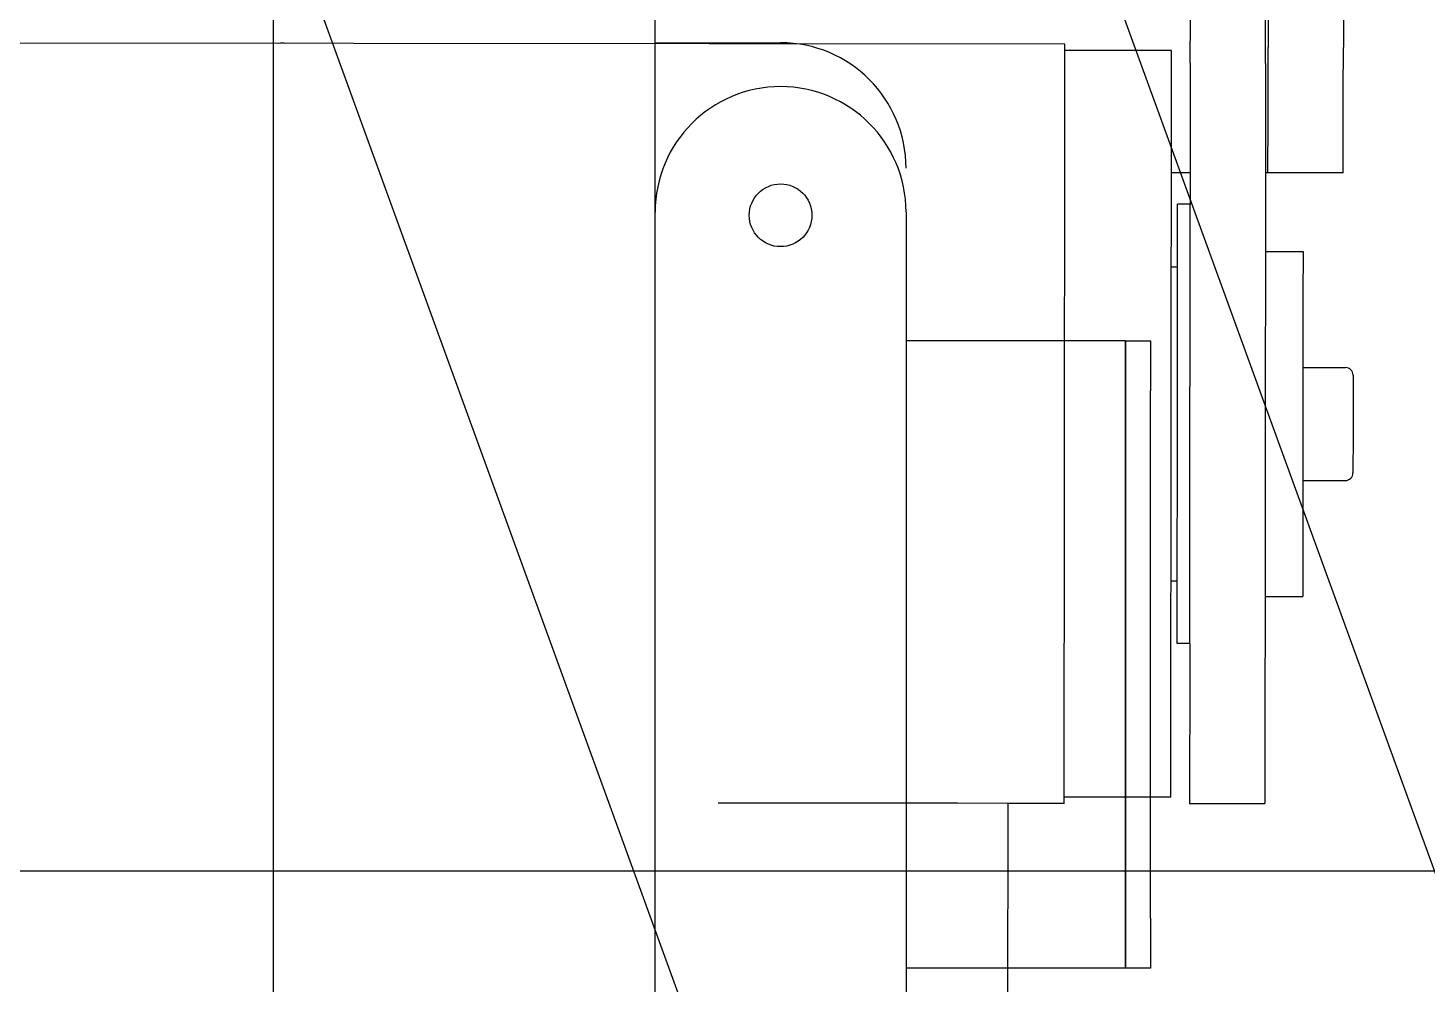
# Model space of a CAD drawing. Header units: inches. Extents: x -233729 to 737493, y -275239 to 196021.
# Drawn here: x 477963.8 to 478186.9, y 17665.8 to 17818.1 of the extents above; entities that cross this region are included whole.
import ezdxf

# ---------------------------------------------------------------- set-up
doc = ezdxf.new("R2010")
doc.units = ezdxf.units.IN
doc.header["$MEASUREMENT"] = 0
for name, color, linetype in [('Default', 7, 'Continuous'), ('DV2_0', 7, 'Continuous'), ('P_AX', 7, 'Continuous'), ('pinza', 6, 'Continuous'), ('Sezioni', 7, 'Continuous'), ('supporti', 7, 'Continuous')]:
    doc.layers.add(name, color=color, linetype=linetype)

# ---------------------------------------------------------------- blocks, each defined once
blk = doc.blocks.new('SE2')
at = {"layer": 'DV2_0', "color": 2, "linetype": 'Continuous'}
for p, q in [((560.4497949701864, 3816.916341077484), (560.4497949701864, 1916.916341077484)), ((520.4497949701864, 3606.416341077484), (520.4497949701864, 3778.916341077484)), ((481.4497949701865, 3718.916341077484), (481.4497949701865, 3726.916341077485)), ((481.4497949701865, 3726.916341077485), (485.4497949701864, 3726.916341077485)), ((485.4497949701866, 3718.916341077484), (485.4497949701866, 3726.916341077485)), ((485.4497949701866, 3726.916341077485), (520.4497949701862, 3726.916341077485)), ((485.4497949701866, 3726.916341077485), (485.4497949701866, 3718.916341077484)), ((481.4497949701865, 3718.916341077484), (481.4497949701865, 3634.916341077484)), ((485.4497949701866, 3634.916341077484), (485.4497949701866, 3718.916341077484)), ((485.4497949701866, 3718.916341077484), (485.4497949701866, 3634.916341077484)), ((481.4497949701865, 3626.916341077484), (481.4497949701865, 3634.916341077484)), ((485.4497949701866, 3626.916341077484), (485.4497949701866, 3634.916341077484)), ((485.4497949701866, 3634.916341077484), (485.4497949701866, 3626.916341077484)), ((485.4497949701866, 3626.916341077484), (481.4497949701866, 3626.916341077484)), ((485.4497949701866, 3626.916341077484), (520.4497949701862, 3626.916341077484)), ((560.4497949701864, 3579.416341077485), (540.4497949701866, 3579.416341077485))]:
    blk.add_line(p, q, dxfattribs=at)
blk.add_circle((540.4497949701863, 3606.916341077484), 5, dxfattribs=at)
for centre, end in [((540.4497949701863, 3606.416341077484), 0), ((540.4497949701866, 3599.416341077485), 270)]:
    blk.add_arc(centre, 20.00000000000002, 180, end, dxfattribs=at)
blk = doc.blocks.new('A$C2BE94B00')
at = {"layer": 'Default'}
blk.add_blockref('SE2', (-481.449800909002, -1908.916326194725), dxfattribs=at)
blk = doc.blocks.new('A$C4C4516A4')
at = {"layer": 'supporti', "color": 1}
blk.add_blockref('A$C2BE94B00', (0, 0), dxfattribs=at)
blk = doc.blocks.new('A$C48CB4C16')
at = {"color": 1}
blk.add_line((4100.563442086892, 9006.094285901781, 710.6645883361932), (4100.564237736306, 804.9665521970918, 710.6645883361932), dxfattribs=at)
at = {"layer": 'P_AX', "color": 6, "linetype": 'Continuous'}
for p, q in [((4151.954526698101, 2978.595015653993, 710.6645883361932), (3383.769816184417, 5089.16555974784, 710.6645883361932)), ((3272.086922259652, 5045.155260311558, 710.6645883361932), (4039.191424073652, 2937.55256584252, 710.6645883361932)), ((3983.495538456599, 3266.743590971574, 710.6645883361932), (3984.351555814035, 4685.985817924726, 710.6645883361932)), ((3954.497631256352, 3266.771469981528, 710.6645883361932), (3942.497636804241, 3266.783009135283, 710.6645883361932)), ((3957.494588867063, 3265.768592934243, 710.6645883361932), (3974.494581007398, 3265.752245799291, 710.6645883361932)), ((3957.494588867063, 3265.768592934243, 710.6645883361932), (3974.494581007398, 3265.752245799291, 710.6645883361932)), ((3974.495542603545, 3266.75224533689, 710.6645883361932), (3983.495538456599, 3266.743590971574, 710.6645883361932)), ((3974.495542603545, 3266.75224533689, 710.6645883361932), (3983.495538456599, 3266.743590971574, 710.6645883361932)), ((3983.495538456599, 3266.743590971574, 710.6645883361932), (3991.495534757967, 3266.735898201938, 710.6645883361932)), ((3983.495538456599, 3266.743590971574, 710.6645883361932), (3991.495534757967, 3266.735898201938, 710.6645883361932)), ((3991.495534757967, 3266.735898201938, 710.6645883361932), (4023.495483123697, 3266.705127159717, 710.6645883361932)), ((3991.495534757967, 3266.735898201938, 710.6645883361932), (4023.495483123697, 3266.705127159717, 710.6645883361932)), ((4023.495483123697, 3266.705127159717, 710.6645883361932), (4029.647715291473, 3266.699160148043, 710.6645883361932)), ((4023.495483123697, 3266.705127159717, 710.6645883361932), (4029.647715291473, 3266.699160148043, 710.6645883361932)), ((3954.473110558814, 3241.271486891086, 710.6645883361932), (3956.473109634128, 3241.269563698794, 710.6645883361932)), ((3954.473110558814, 3241.271486891086, 710.6645883361932), (3956.473109634128, 3241.269563698794, 710.6645883361932)), ((3942.466070288211, 3233.783029512621, 710.6645883361932), (3936.466073062271, 3233.788799089498, 710.6645883361932)), ((3942.466070288211, 3233.783029512621, 710.6645883361932), (3936.466073062271, 3233.788799089498, 710.6645883361932)), ((3957.461364045623, 3231.268608932502, 710.6645883361932), (3956.463471100782, 3231.269568503022, 710.6645883361932)), ((3957.461364045623, 3231.268608932502, 710.6645883361932), (3956.463471100782, 3231.269568503022, 710.6645883361932)), ((3936.448259587982, 3215.288807665582, 710.6645883361932), (3929.648286676849, 3215.295346496745, 710.6645883361932)), ((3936.448259587982, 3215.288807665582, 710.6645883361932), (3929.648286676849, 3215.295346496745, 710.6645883361932)), ((3936.430950856768, 3197.28881598788, 710.6645883361932), (3929.630977945635, 3197.295354818578, 710.6645883361932)), ((3936.430950856768, 3197.28881598788, 710.6645883361932), (3929.630977945635, 3197.295354818578, 710.6645883361932)), ((3957.413284236798, 3181.268632049325, 710.6645883361932), (3956.415391291957, 3181.269591619845, 710.6645883361932)), ((3957.413284236798, 3181.268632049325, 710.6645883361932), (3956.415391291957, 3181.269591619845, 710.6645883361932)), ((3942.413182498538, 3178.783054940987, 710.6645883361932), (3936.413185272483, 3178.788824517864, 710.6645883361932)), ((3942.413182498538, 3178.783054940987, 710.6645883361932), (3936.413185272483, 3178.788824517864, 710.6645883361932)), ((3954.405798826367, 3171.271519254546, 710.6645883361932), (3956.405797901796, 3171.269596062253, 710.6645883361932)), ((3954.405798826367, 3171.271519254546, 710.6645883361932), (3956.405797901796, 3171.269596062253, 710.6645883361932)), ((3930.001254962641, 3166.282404164902, 710.6645883361932), (3937.343044490554, 3166.2753443938, 710.6645883361932)), ((3937.343044490554, 3166.2753443938, 710.6645883361932), (3942.001249414636, 3166.270865010682, 710.6645883361932)), ((3937.343044490554, 3166.2753443938, 710.6645883361932), (3942.001249414636, 3166.270865010682, 710.6645883361932)), ((3942.001249414636, 3166.270865010682, 710.6645883361932), (3942.400942479028, 3166.270480735811, 710.6645883361932)), ((3954.400936931023, 3166.258941582057, 710.6645883361932), (3957.398857371649, 3166.256058791771, 710.6645883361932)), ((3942.384192207013, 3148.825921244572, 710.6645883361932), (3942.384291196126, 3148.929158437184, 710.6645883361932)), ((3954.384186659009, 3148.814382090352, 710.6645883361932), (3954.384285648121, 3148.917619282963, 710.6645883361932)), ((3929.930454650312, 3092.673698206551, 710.6645883361932), (3929.982004609658, 3146.282413411539, 710.6645883361932)), ((3941.955279575079, 3118.390867745157, 710.6645883361932), (3941.981999061653, 3146.270874257318, 710.6645883361932)), ((3957.380158922053, 3146.768647952124, 710.6645883361932), (3974.380151062389, 3146.752300817172, 710.6645883361932)), ((3957.380158922053, 3146.768647952124, 710.6645883361932), (3974.380151062389, 3146.752300817172, 710.6645883361932)), ((3974.379189466243, 3145.752301279574, 710.6645883361932), (4224.379073882708, 3145.511902235101, 710.6645883361932)), ((3974.379189466243, 3145.752301279574, 710.6645883361932), (4224.379073882708, 3145.511902235101, 710.6645883361932))]:
    blk.add_line(p, q, dxfattribs=at)
at = {"layer": 'P_AX', "color": 6}
blk.add_circle((4100.5638399116, 4905.530419049437, 710.6645883361932), 4100.563866852364, dxfattribs=at)
at = {"layer": 'P_AX', "color": 6, "linetype": 'Continuous'}
for centre, radius, start, end in [((3929.647132761427, 3214.095347051627, 710.6645883361932), 1.199999999999407, 89.94490459073435, 179.9449045907344), ((3929.647132761427, 3214.095347051627, 710.6645883361932), 1.199999999999407, 89.94490459073435, 179.9449045907344), ((3929.632131861057, 3198.495354263696, 710.6645883361932), 1.199999999999406, 179.9449045907344, 269.9449045907344), ((3929.632131861057, 3198.495354263696, 710.6645883361932), 1.199999999999406, 179.9449045907344, 269.9449045907344), ((4099.19163217803, 3156.11970671511, 710.6645883361932), 10.50000000000038, 267.1399234445648, 272.7498857305814)]:
    blk.add_arc(centre, radius, start, end, dxfattribs=at)
for points in [[(3942.466070288211, 3233.783029512621, 710.6645883361932), (3942.471222398803, 3239.334197960447, 710.6645883361932), (3942.474714039476, 3242.990860216438, 710.6645883361932), (3942.483102250029, 3251.706281565248, 710.6645883361932), (3942.488561006379, 3257.375802182711, 710.6645883361932), (3942.491579721449, 3260.509732012756, 710.6645883361932), (3942.494605003857, 3263.646370577279, 710.6645883361932), (3942.497636804241, 3266.783009135283, 710.6645883361932)], [(3954.473110558814, 3241.271486891086, 710.6645883361932), (3954.473959239782, 3242.194800024505, 710.6645883361932), (3954.474708491471, 3242.979321062217, 710.6645883361932), (3954.480120359338, 3248.602659316386, 710.6645883361932), (3954.484407148441, 3253.055988675102, 710.6645883361932), (3954.487674571691, 3256.449536086178, 710.6645883361932), (3954.490028342232, 3258.893528498362, 710.6645883361932), (3954.491574173444, 3260.498192858535, 710.6645883361932), (3954.494599455851, 3263.634831423058, 710.6645883361932), (3954.497631256352, 3266.771469981528, 710.6645883361932)], [(3957.494588867063, 3265.768592934243, 710.6645883361932), (3957.49333975115, 3264.480011099136, 710.6645883361932), (3957.492094713729, 3263.19142925984, 710.6645883361932), (3957.490306776366, 3261.333848740559, 710.6645883361932), (3957.488338491879, 3259.268595939154, 710.6645883361932)], [(3957.494588867063, 3265.768592934243, 710.6645883361932), (3957.49333975115, 3264.480011099136, 710.6645883361932), (3957.492094713729, 3263.19142925984, 710.6645883361932), (3957.490306776366, 3261.333848740559, 710.6645883361932), (3957.488338491879, 3259.268595939154, 710.6645883361932)], [(3974.494581007398, 3265.752245799291, 710.6645883361932), (3974.493789920001, 3264.9420068973, 710.6645883361932), (3974.493006531731, 3264.131767987392, 710.6645883361932), (3974.489424037049, 3260.41515233659, 710.6645883361932), (3974.485650468734, 3256.497341022945, 710.6645883361932), (3974.483702508616, 3254.474307630796, 710.6645883361932), (3974.480708868476, 3251.364727643903, 710.6645883361932), (3974.476593786152, 3247.089442892584, 710.6645883361932), (3974.47128149902, 3241.569295209485, 710.6645883361932), (3974.464696245036, 3234.725126425854, 710.6645883361932), (3974.461620206246, 3231.527762023385, 710.6645883361932), (3974.457241812837, 3226.976301723278, 710.6645883361932), (3974.451662842883, 3221.176238317627, 710.6645883361932), (3974.444985074573, 3214.23306459992, 710.6645883361932), (3974.437310285867, 3206.252273361783, 710.6645883361932), (3974.423201907776, 3191.578716575286, 710.6645883361932), (3974.409937446355, 3177.779420285138, 710.6645883361932), (3974.401954406407, 3169.472439105741, 710.6645883361932), (3974.394934392535, 3162.165737628124, 710.6645883361932), (3974.389019494061, 3156.007205653589, 710.6645883361932), (3974.385599489906, 3152.444827419824, 710.6645883361932), (3974.383224615013, 3149.969869721799, 710.6645883361932), (3974.381693078671, 3148.372778660271, 710.6645883361932), (3974.380918220966, 3147.562539742447, 710.6645883361932), (3974.380151062389, 3146.752300817172, 710.6645883361932)], [(3974.494581007398, 3265.752245799291, 710.6645883361932), (3974.493789920001, 3264.9420068973, 710.6645883361932), (3974.493006531731, 3264.131767987392, 710.6645883361932), (3974.489424037049, 3260.41515233659, 710.6645883361932), (3974.485650468734, 3256.497341022945, 710.6645883361932), (3974.483702508616, 3254.474307630796, 710.6645883361932), (3974.480708868476, 3251.364727643903, 710.6645883361932), (3974.476593786152, 3247.089442892584, 710.6645883361932), (3974.47128149902, 3241.569295209485, 710.6645883361932), (3974.464696245036, 3234.725126425854, 710.6645883361932), (3974.461620206246, 3231.527762023385, 710.6645883361932), (3974.457241812837, 3226.976301723278, 710.6645883361932), (3974.451662842883, 3221.176238317627, 710.6645883361932), (3974.444985074573, 3214.23306459992, 710.6645883361932), (3974.437310285867, 3206.252273361783, 710.6645883361932), (3974.423201907776, 3191.578716575286, 710.6645883361932), (3974.409937446355, 3177.779420285138, 710.6645883361932), (3974.401954406407, 3169.472439105741, 710.6645883361932), (3974.394934392535, 3162.165737628124, 710.6645883361932), (3974.389019494061, 3156.007205653589, 710.6645883361932), (3974.385599489906, 3152.444827419824, 710.6645883361932), (3974.383224615013, 3149.969869721799, 710.6645883361932), (3974.381693078671, 3148.372778660271, 710.6645883361932), (3974.380918220966, 3147.562539742447, 710.6645883361932), (3974.380151062389, 3146.752300817172, 710.6645883361932)], [(3974.495542603545, 3266.75224533689, 710.6645883361932), (3974.495058447006, 3266.252245571582, 710.6645883361932), (3974.494581007398, 3265.752245799291, 710.6645883361932)], [(3974.495542603545, 3266.75224533689, 710.6645883361932), (3974.495058447006, 3266.252245571582, 710.6645883361932), (3974.494581007398, 3265.752245799291, 710.6645883361932)], [(3957.488338491879, 3259.268595939154, 710.6645883361932), (3957.486546936444, 3257.431359069074, 710.6645883361932), (3957.484860238619, 3255.683191171034, 710.6645883361932), (3957.477499865228, 3248.031898570366, 710.6645883361932), (3957.470404723077, 3240.618604561898, 710.6645883361932)], [(3957.488338491879, 3259.268595939154, 710.6645883361932), (3957.486546936444, 3257.431359069074, 710.6645883361932), (3957.484860238619, 3255.683191171034, 710.6645883361932), (3957.477499865228, 3248.031898570366, 710.6645883361932), (3957.470404723077, 3240.618604561898, 710.6645883361932)], [(3957.488338491879, 3259.268595939154, 710.6645883361932), (3957.486546936444, 3257.431359069074, 710.6645883361932), (3957.484860238619, 3255.683191171034, 710.6645883361932), (3957.477499865228, 3248.031898570366, 710.6645883361932), (3957.470404723077, 3240.618604561898, 710.6645883361932)], [(3957.488338491879, 3259.268595939154, 710.6645883361932), (3957.486546936444, 3257.431359069074, 710.6645883361932), (3957.484860238619, 3255.683191171034, 710.6645883361932), (3957.477499865228, 3248.031898570366, 710.6645883361932), (3957.470404723077, 3240.618604561898, 710.6645883361932)], [(3954.473110558814, 3241.271486891086, 710.6645883361932), (3954.472375784651, 3240.513497575304, 710.6645883361932), (3954.471643409809, 3239.755508256729, 710.6645883361932), (3954.469570893678, 3237.605401613402, 710.6645883361932), (3954.467387836194, 3235.338897609736, 710.6645883361932), (3954.461998262792, 3229.740280291184, 710.6645883361932), (3954.455265557976, 3222.74340155686, 710.6645883361932), (3954.452921128017, 3220.306475189167, 710.6645883361932), (3954.449422465172, 3216.669385173477, 710.6645883361932), (3954.444884569618, 3211.951328732192, 710.6645883361932), (3954.439422441065, 3206.271503088183, 710.6645883361932), (3954.433961167815, 3200.591678008556, 710.6645883361932), (3954.429425329436, 3195.873621832698, 710.6645883361932), (3954.425929165096, 3192.236531666598, 710.6645883361932), (3954.423586914083, 3189.79960461578, 710.6645883361932), (3954.418947360013, 3184.97178110725, 710.6645883361932), (3954.415441565333, 3181.322884846597, 710.6645883361932), (3954.412983121351, 3178.763474455222, 710.6645883361932), (3954.411485619377, 3177.204108553126, 710.6645883361932), (3954.408751876443, 3174.356273267071, 710.6645883361932), (3954.407247197232, 3172.787497897751, 710.6645883361932), (3954.406521812198, 3172.029508577312, 710.6645883361932), (3954.405798826367, 3171.271519254546, 710.6645883361932)], [(3954.473110558814, 3241.271486891086, 710.6645883361932), (3954.472375784651, 3240.513497575304, 710.6645883361932), (3954.471643409809, 3239.755508256729, 710.6645883361932), (3954.469570893678, 3237.605401613402, 710.6645883361932), (3954.467387836194, 3235.338897609736, 710.6645883361932), (3954.461998262792, 3229.740280291184, 710.6645883361932), (3954.455265557976, 3222.74340155686, 710.6645883361932), (3954.452921128017, 3220.306475189167, 710.6645883361932), (3954.449422465172, 3216.669385173477, 710.6645883361932), (3954.444884569618, 3211.951328732192, 710.6645883361932), (3954.439422441065, 3206.271503088183, 710.6645883361932), (3954.433961167815, 3200.591678008556, 710.6645883361932), (3954.429425329436, 3195.873621832698, 710.6645883361932), (3954.425929165096, 3192.236531666598, 710.6645883361932), (3954.423586914083, 3189.79960461578, 710.6645883361932), (3954.418947360013, 3184.97178110725, 710.6645883361932), (3954.415441565333, 3181.322884846597, 710.6645883361932), (3954.412983121351, 3178.763474455222, 710.6645883361932), (3954.411485619377, 3177.204108553126, 710.6645883361932), (3954.408751876443, 3174.356273267071, 710.6645883361932), (3954.407247197232, 3172.787497897751, 710.6645883361932), (3954.406521812198, 3172.029508577312, 710.6645883361932), (3954.405798826367, 3171.271519254546, 710.6645883361932)], [(3954.473110558814, 3241.271486891086, 710.6645883361932), (3954.472375784651, 3240.513497575304, 710.6645883361932), (3954.471643409809, 3239.755508256729, 710.6645883361932), (3954.469570893678, 3237.605401613402, 710.6645883361932), (3954.467387836194, 3235.338897609736, 710.6645883361932), (3954.461998262792, 3229.740280291184, 710.6645883361932), (3954.455265557976, 3222.74340155686, 710.6645883361932), (3954.452921128017, 3220.306475189167, 710.6645883361932), (3954.449422465172, 3216.669385173477, 710.6645883361932), (3954.444884569618, 3211.951328732192, 710.6645883361932), (3954.439422441065, 3206.271503088183, 710.6645883361932), (3954.433961167815, 3200.591678008556, 710.6645883361932), (3954.429425329436, 3195.873621832698, 710.6645883361932), (3954.425929165096, 3192.236531666598, 710.6645883361932), (3954.423586914083, 3189.79960461578, 710.6645883361932), (3954.418947360013, 3184.97178110725, 710.6645883361932), (3954.415441565333, 3181.322884846597, 710.6645883361932), (3954.412983121351, 3178.763474455222, 710.6645883361932), (3954.411485619377, 3177.204108553126, 710.6645883361932), (3954.408751876443, 3174.356273267071, 710.6645883361932), (3954.407247197232, 3172.787497897751, 710.6645883361932), (3954.406521812198, 3172.029508577312, 710.6645883361932), (3954.405798826367, 3171.271519254546, 710.6645883361932)], [(3956.473109634128, 3241.269563698794, 710.6645883361932), (3956.472374859965, 3240.511574382546, 710.6645883361932), (3956.471642485121, 3239.753585064436, 710.6645883361932), (3956.469569969107, 3237.603478420644, 710.6645883361932), (3956.467386911507, 3235.336974417444, 710.6645883361932), (3956.462873620329, 3230.648818445511, 710.6645883361932), (3956.458542406792, 3226.148169268507, 710.6645883361932), (3956.455264633289, 3222.741478364567, 710.6645883361932), (3956.447585309972, 3214.758410247161, 710.6645883361932), (3956.439421516377, 3206.269579895891, 710.6645883361932), (3956.436779847369, 3203.522307952984, 710.6645883361932), (3956.433074126137, 3199.668091455593, 710.6645883361932), (3956.428583218251, 3194.996644560366, 710.6645883361932), (3956.423585989396, 3189.797681423488, 710.6645883361932), (3956.420312038274, 3186.390990808725, 710.6645883361932), (3956.41598763375, 3181.890341573048, 710.6645883361932), (3956.411484694691, 3177.202185360833, 710.6645883361932), (3956.409034586861, 3174.649925368957, 710.6645883361932), (3956.407246272546, 3172.785574705458, 710.6645883361932), (3956.406520887511, 3172.02758538502, 710.6645883361932), (3956.405797901796, 3171.269596062253, 710.6645883361932)], [(3956.473109634128, 3241.269563698794, 710.6645883361932), (3956.472374859965, 3240.511574382546, 710.6645883361932), (3956.471642485121, 3239.753585064436, 710.6645883361932), (3956.469569969107, 3237.603478420644, 710.6645883361932), (3956.467386911507, 3235.336974417444, 710.6645883361932), (3956.462873620329, 3230.648818445511, 710.6645883361932), (3956.458542406792, 3226.148169268507, 710.6645883361932), (3956.455264633289, 3222.741478364567, 710.6645883361932), (3956.447585309972, 3214.758410247161, 710.6645883361932), (3956.439421516377, 3206.269579895891, 710.6645883361932), (3956.436779847369, 3203.522307952984, 710.6645883361932), (3956.433074126137, 3199.668091455593, 710.6645883361932), (3956.428583218251, 3194.996644560366, 710.6645883361932), (3956.423585989396, 3189.797681423488, 710.6645883361932), (3956.420312038274, 3186.390990808725, 710.6645883361932), (3956.41598763375, 3181.890341573048, 710.6645883361932), (3956.411484694691, 3177.202185360833, 710.6645883361932), (3956.409034586861, 3174.649925368957, 710.6645883361932), (3956.407246272546, 3172.785574705458, 710.6645883361932), (3956.406520887511, 3172.02758538502, 710.6645883361932), (3956.405797901796, 3171.269596062253, 710.6645883361932)], [(3957.470404723077, 3240.618604561898, 710.6645883361932), (3957.46695190412, 3237.07085401856, 710.6645883361932), (3957.464252365753, 3234.270847889713, 710.6645883361932), (3957.452662868076, 3222.22312049533, 710.6645883361932), (3957.443088921952, 3212.268617721858, 710.6645883361932)], [(3957.470404723077, 3240.618604561898, 710.6645883361932), (3957.46695190412, 3237.07085401856, 710.6645883361932), (3957.464252365753, 3234.270847889713, 710.6645883361932), (3957.452662868076, 3222.22312049533, 710.6645883361932), (3957.443088921952, 3212.268617721858, 710.6645883361932)], [(3957.470404723077, 3240.618604561898, 710.6645883361932), (3957.46695190412, 3237.07085401856, 710.6645883361932), (3957.464252365753, 3234.270847889713, 710.6645883361932), (3957.452662868076, 3222.22312049533, 710.6645883361932), (3957.443088921952, 3212.268617721858, 710.6645883361932)], [(3957.470404723077, 3240.618604561898, 710.6645883361932), (3957.46695190412, 3237.07085401856, 710.6645883361932), (3957.464252365753, 3234.270847889713, 710.6645883361932), (3957.452662868076, 3222.22312049533, 710.6645883361932), (3957.443088921952, 3212.268617721858, 710.6645883361932)], [(3936.448259587982, 3215.288807665582, 710.6645883361932), (3936.45018499298, 3217.290358295783, 710.6645883361932), (3936.452051990084, 3219.231017766173, 710.6645883361932), (3936.457341973088, 3224.728565919797, 710.6645883361932), (3936.461576637229, 3229.127478946585, 710.6645883361932), (3936.463291896507, 3230.908303159873, 710.6645883361932), (3936.464920302271, 3232.597673021376, 710.6645883361932), (3936.465495739714, 3233.193236056368, 710.6645883361932), (3936.466073062271, 3233.788799089498, 710.6645883361932)], [(3936.448259587982, 3215.288807665582, 710.6645883361932), (3936.45018499298, 3217.290358295783, 710.6645883361932), (3936.452051990084, 3219.231017766173, 710.6645883361932), (3936.457341973088, 3224.728565919797, 710.6645883361932), (3936.461576637229, 3229.127478946585, 710.6645883361932), (3936.463291896507, 3230.908303159873, 710.6645883361932), (3936.464920302271, 3232.597673021376, 710.6645883361932), (3936.465495739714, 3233.193236056368, 710.6645883361932), (3936.466073062271, 3233.788799089498, 710.6645883361932)], [(3942.459976961371, 3229.783032163631, 710.6645883361932), (3942.46377421217, 3231.856339764434, 710.6645883361932), (3942.466070288211, 3233.783029512621, 710.6645883361932)], [(3942.459976961371, 3229.783032163631, 710.6645883361932), (3942.46377421217, 3231.856339764434, 710.6645883361932), (3942.466070288211, 3233.783029512621, 710.6645883361932)], [(3942.459976961371, 3229.783032163631, 710.6645883361932), (3942.46377421217, 3231.856339764434, 710.6645883361932), (3942.466070288211, 3233.783029512621, 710.6645883361932)], [(3942.430757784983, 3199.417050486083, 710.6645883361932), (3942.43150116608, 3200.190332980479, 710.6645883361932), (3942.432430838351, 3201.157361729655, 710.6645883361932), (3942.433533746051, 3202.304533287069, 710.6645883361932), (3942.434796833433, 3203.618244206651, 710.6645883361932), (3942.436207044637, 3205.084891040928, 710.6645883361932), (3942.437751323916, 3206.690870344291, 710.6645883361932), (3942.439416615409, 3208.422578669738, 710.6645883361932), (3942.441189863487, 3210.26641257026, 710.6645883361932), (3942.442946076975, 3212.092391279179, 710.6645883361932), (3942.444551429828, 3213.761385460502, 710.6645883361932), (3942.446002196055, 3215.269550121973, 710.6645883361932), (3942.447294650018, 3216.613040271799, 710.6645883361932), (3942.448425065726, 3217.788010918188, 710.6645883361932), (3942.449389717425, 3218.790617069348, 710.6645883361932), (3942.450184879359, 3219.617013733487, 710.6645883361932), (3942.450806825771, 3220.263355918347, 710.6645883361932), (3942.452445553965, 3221.966200027733, 710.6645883361932), (3942.453948318725, 3223.527508673377, 710.6645883361932), (3942.455306106247, 3224.937918672457, 710.6645883361932), (3942.456509902957, 3226.188066844016, 710.6645883361932), (3942.457550695399, 3227.268590004768, 710.6645883361932), (3942.458395352238, 3228.145155683278, 710.6645883361932), (3942.45906030736, 3228.834882738653, 710.6645883361932), (3942.459545560531, 3229.337771170425, 710.6645883361932), (3942.459851111868, 3229.653820979062, 710.6645883361932), (3942.459976961371, 3229.783032163631, 710.6645883361932)], [(3942.430757784983, 3199.417050486083, 710.6645883361932), (3942.43150116608, 3200.190332980479, 710.6645883361932), (3942.432430838351, 3201.157361729655, 710.6645883361932), (3942.433533746051, 3202.304533287069, 710.6645883361932), (3942.434796833433, 3203.618244206651, 710.6645883361932), (3942.436207044637, 3205.084891040928, 710.6645883361932), (3942.437751323916, 3206.690870344291, 710.6645883361932), (3942.439416615409, 3208.422578669738, 710.6645883361932), (3942.441189863487, 3210.26641257026, 710.6645883361932), (3942.442946076975, 3212.092391279179, 710.6645883361932), (3942.444551429828, 3213.761385460502, 710.6645883361932), (3942.446002196055, 3215.269550121973, 710.6645883361932), (3942.447294650018, 3216.613040271799, 710.6645883361932), (3942.448425065726, 3217.788010918188, 710.6645883361932), (3942.449389717425, 3218.790617069348, 710.6645883361932), (3942.450184879359, 3219.617013733487, 710.6645883361932), (3942.450806825771, 3220.263355918347, 710.6645883361932), (3942.452445553965, 3221.966200027733, 710.6645883361932), (3942.453948318725, 3223.527508673377, 710.6645883361932), (3942.455306106247, 3224.937918672457, 710.6645883361932), (3942.456509902957, 3226.188066844016, 710.6645883361932), (3942.457550695399, 3227.268590004768, 710.6645883361932), (3942.458395352238, 3228.145155683278, 710.6645883361932), (3942.45906030736, 3228.834882738653, 710.6645883361932), (3942.459545560531, 3229.337771170425, 710.6645883361932), (3942.459851111868, 3229.653820979062, 710.6645883361932), (3942.459976961371, 3229.783032163631, 710.6645883361932)], [(3942.430757784983, 3199.417050486083, 710.6645883361932), (3942.43150116608, 3200.190332980479, 710.6645883361932), (3942.432430838351, 3201.157361729655, 710.6645883361932), (3942.433533746051, 3202.304533287069, 710.6645883361932), (3942.434796833433, 3203.618244206651, 710.6645883361932), (3942.436207044637, 3205.084891040928, 710.6645883361932), (3942.437751323916, 3206.690870344291, 710.6645883361932), (3942.439416615409, 3208.422578669738, 710.6645883361932), (3942.441189863487, 3210.26641257026, 710.6645883361932), (3942.442946076975, 3212.092391279179, 710.6645883361932), (3942.444551429828, 3213.761385460502, 710.6645883361932), (3942.446002196055, 3215.269550121973, 710.6645883361932), (3942.447294650018, 3216.613040271799, 710.6645883361932), (3942.448425065726, 3217.788010918188, 710.6645883361932), (3942.449389717425, 3218.790617069348, 710.6645883361932), (3942.450184879359, 3219.617013733487, 710.6645883361932), (3942.450806825771, 3220.263355918347, 710.6645883361932), (3942.452445553965, 3221.966200027733, 710.6645883361932), (3942.453948318725, 3223.527508673377, 710.6645883361932), (3942.455306106247, 3224.937918672457, 710.6645883361932), (3942.456509902957, 3226.188066844016, 710.6645883361932), (3942.457550695399, 3227.268590004768, 710.6645883361932), (3942.458395352238, 3228.145155683278, 710.6645883361932), (3942.45906030736, 3228.834882738653, 710.6645883361932), (3942.459545560531, 3229.337771170425, 710.6645883361932), (3942.459851111868, 3229.653820979062, 710.6645883361932), (3942.459976961371, 3229.783032163631, 710.6645883361932)], [(3942.430757784983, 3199.417050486083, 710.6645883361932), (3942.43150116608, 3200.190332980479, 710.6645883361932), (3942.432430838351, 3201.157361729655, 710.6645883361932), (3942.433533746051, 3202.304533287069, 710.6645883361932), (3942.434796833433, 3203.618244206651, 710.6645883361932), (3942.436207044637, 3205.084891040928, 710.6645883361932), (3942.437751323916, 3206.690870344291, 710.6645883361932), (3942.439416615409, 3208.422578669738, 710.6645883361932), (3942.441189863487, 3210.26641257026, 710.6645883361932), (3942.442946076975, 3212.092391279179, 710.6645883361932), (3942.444551429828, 3213.761385460502, 710.6645883361932), (3942.446002196055, 3215.269550121973, 710.6645883361932), (3942.447294650018, 3216.613040271799, 710.6645883361932), (3942.448425065726, 3217.788010918188, 710.6645883361932), (3942.449389717425, 3218.790617069348, 710.6645883361932), (3942.450184879359, 3219.617013733487, 710.6645883361932), (3942.450806825771, 3220.263355918347, 710.6645883361932), (3942.452445553965, 3221.966200027733, 710.6645883361932), (3942.453948318725, 3223.527508673377, 710.6645883361932), (3942.455306106247, 3224.937918672457, 710.6645883361932), (3942.456509902957, 3226.188066844016, 710.6645883361932), (3942.457550695399, 3227.268590004768, 710.6645883361932), (3942.458395352238, 3228.145155683278, 710.6645883361932), (3942.45906030736, 3228.834882738653, 710.6645883361932), (3942.459545560531, 3229.337771170425, 710.6645883361932), (3942.459851111868, 3229.653820979062, 710.6645883361932), (3942.459976961371, 3229.783032163631, 710.6645883361932)], [(3936.430950856768, 3197.28881598788, 710.6645883361932), (3936.435209369287, 3201.718485910564, 710.6645883361932), (3936.439603826846, 3206.288811828128, 710.6645883361932), (3936.443998989067, 3210.859137592489, 710.6645883361932), (3936.448259587982, 3215.288807665582, 710.6645883361932)], [(3936.430950856768, 3197.28881598788, 710.6645883361932), (3936.435209369287, 3201.718485910564, 710.6645883361932), (3936.439603826846, 3206.288811828128, 710.6645883361932), (3936.443998989067, 3210.859137592489, 710.6645883361932), (3936.448259587982, 3215.288807665582, 710.6645883361932)], [(3928.439638152369, 3206.296525498039, 710.6645883361932), (3928.441446605604, 3208.188312063112, 710.6645883361932), (3928.443156430265, 3209.967384809747, 710.6645883361932), (3928.444191663876, 3211.043298664621, 710.6645883361932), (3928.444974279381, 3211.856480880293, 710.6645883361932), (3928.445523354458, 3212.426864125884, 710.6645883361932), (3928.445857966552, 3212.774381071913, 710.6645883361932), (3928.446344476775, 3213.279487876806, 710.6645883361932), (3928.446806351538, 3213.758654300242, 710.6645883361932), (3928.446969566517, 3213.927577633994, 710.6645883361932), (3928.447133316193, 3214.096500966816, 710.6645883361932)], [(3928.439638152369, 3206.296525498039, 710.6645883361932), (3928.441446605604, 3208.188312063112, 710.6645883361932), (3928.443156430265, 3209.967384809747, 710.6645883361932), (3928.444191663876, 3211.043298664621, 710.6645883361932), (3928.444974279381, 3211.856480880293, 710.6645883361932), (3928.445523354458, 3212.426864125884, 710.6645883361932), (3928.445857966552, 3212.774381071913, 710.6645883361932), (3928.446344476775, 3213.279487876806, 710.6645883361932), (3928.446806351538, 3213.758654300242, 710.6645883361932), (3928.446969566517, 3213.927577633994, 710.6645883361932), (3928.447133316193, 3214.096500966816, 710.6645883361932)], [(3957.443088921952, 3212.268617721858, 710.6645883361932), (3957.439829873154, 3208.87964747532, 710.6645883361932), (3957.437319067074, 3206.268620495803, 710.6645883361932), (3957.434808363789, 3203.657593601501, 710.6645883361932), (3957.431549767847, 3200.268623269747, 710.6645883361932)], [(3957.443088921952, 3212.268617721858, 710.6645883361932), (3957.439829873154, 3208.87964747532, 710.6645883361932), (3957.437319067074, 3206.268620495803, 710.6645883361932), (3957.434808363789, 3203.657593601501, 710.6645883361932), (3957.431549767847, 3200.268623269747, 710.6645883361932)], [(3957.443088921952, 3212.268617721858, 710.6645883361932), (3957.439829873154, 3208.87964747532, 710.6645883361932), (3957.437319067074, 3206.268620495803, 710.6645883361932), (3957.434808363789, 3203.657593601501, 710.6645883361932), (3957.431549767847, 3200.268623269747, 710.6645883361932)], [(3957.443088921952, 3212.268617721858, 710.6645883361932), (3957.439829873154, 3208.87964747532, 710.6645883361932), (3957.437319067074, 3206.268620495803, 710.6645883361932), (3957.434808363789, 3203.657593601501, 710.6645883361932), (3957.431549767847, 3200.268623269747, 710.6645883361932)], [(3928.432132415823, 3198.496508179351, 710.6645883361932), (3928.43229353847, 3198.665431514966, 710.6645883361932), (3928.432455195697, 3198.834354849651, 710.6645883361932), (3928.43291485007, 3199.313520887519, 710.6645883361932), (3928.433399758302, 3199.81862808217, 710.6645883361932), (3928.433733488317, 3200.166144927616, 710.6645883361932), (3928.434281370371, 3200.736528147596, 710.6645883361932), (3928.435062661418, 3201.549710401452, 710.6645883361932), (3928.436096618302, 3202.625624348528, 710.6645883361932), (3928.437210481265, 3203.784250755913, 710.6645883361932), (3928.438212676556, 3204.825318348247, 710.6645883361932), (3928.439042226179, 3205.684264227866, 710.6645883361932), (3928.439638152369, 3206.296525498039, 710.6645883361932)], [(3928.432132415823, 3198.496508179351, 710.6645883361932), (3928.43229353847, 3198.665431514966, 710.6645883361932), (3928.432455195697, 3198.834354849651, 710.6645883361932), (3928.43291485007, 3199.313520887519, 710.6645883361932), (3928.433399758302, 3199.81862808217, 710.6645883361932), (3928.433733488317, 3200.166144927616, 710.6645883361932), (3928.434281370371, 3200.736528147596, 710.6645883361932), (3928.435062661418, 3201.549710401452, 710.6645883361932), (3928.436096618302, 3202.625624348528, 710.6645883361932), (3928.437210481265, 3203.784250755913, 710.6645883361932), (3928.438212676556, 3204.825318348247, 710.6645883361932), (3928.439042226179, 3205.684264227866, 710.6645883361932), (3928.439638152369, 3206.296525498039, 710.6645883361932)], [(3942.414783301181, 3182.783055250651, 710.6645883361932), (3942.415255888482, 3183.278669650785, 710.6645883361932), (3942.415913571022, 3183.965518239073, 710.6645883361932), (3942.417304994888, 3185.415814883194, 710.6645883361932), (3942.419204188394, 3187.393896916534, 710.6645883361932), (3942.420412297943, 3188.651746265709, 710.6645883361932), (3942.422104812809, 3190.413576015855, 710.6645883361932), (3942.424324003281, 3192.723177708338, 710.6645883361932), (3942.426739829709, 3195.236969505089, 710.6645883361932), (3942.428930571652, 3197.516220435618, 710.6645883361932), (3942.430757784983, 3199.417050486083, 710.6645883361932)], [(3942.414783301181, 3182.783055250651, 710.6645883361932), (3942.415255888482, 3183.278669650785, 710.6645883361932), (3942.415913571022, 3183.965518239073, 710.6645883361932), (3942.417304994888, 3185.415814883194, 710.6645883361932), (3942.419204188394, 3187.393896916534, 710.6645883361932), (3942.420412297943, 3188.651746265709, 710.6645883361932), (3942.422104812809, 3190.413576015855, 710.6645883361932), (3942.424324003281, 3192.723177708338, 710.6645883361932), (3942.426739829709, 3195.236969505089, 710.6645883361932), (3942.428930571652, 3197.516220435618, 710.6645883361932), (3942.430757784983, 3199.417050486083, 710.6645883361932)], [(3942.414783301181, 3182.783055250651, 710.6645883361932), (3942.415255888482, 3183.278669650785, 710.6645883361932), (3942.415913571022, 3183.965518239073, 710.6645883361932), (3942.417304994888, 3185.415814883194, 710.6645883361932), (3942.419204188394, 3187.393896916534, 710.6645883361932), (3942.420412297943, 3188.651746265709, 710.6645883361932), (3942.422104812809, 3190.413576015855, 710.6645883361932), (3942.424324003281, 3192.723177708338, 710.6645883361932), (3942.426739829709, 3195.236969505089, 710.6645883361932), (3942.428930571652, 3197.516220435618, 710.6645883361932), (3942.430757784983, 3199.417050486083, 710.6645883361932)], [(3942.414783301181, 3182.783055250651, 710.6645883361932), (3942.415255888482, 3183.278669650785, 710.6645883361932), (3942.415913571022, 3183.965518239073, 710.6645883361932), (3942.417304994888, 3185.415814883194, 710.6645883361932), (3942.419204188394, 3187.393896916534, 710.6645883361932), (3942.420412297943, 3188.651746265709, 710.6645883361932), (3942.422104812809, 3190.413576015855, 710.6645883361932), (3942.424324003281, 3192.723177708338, 710.6645883361932), (3942.426739829709, 3195.236969505089, 710.6645883361932), (3942.428930571652, 3197.516220435618, 710.6645883361932), (3942.430757784983, 3199.417050486083, 710.6645883361932)], [(3957.431549767847, 3200.268623269747, 710.6645883361932), (3957.424459763919, 3192.620422176669, 710.6645883361932), (3957.417528646416, 3183.492992509275, 710.6645883361932)], [(3957.431549767847, 3200.268623269747, 710.6645883361932), (3957.424459763919, 3192.620422176669, 710.6645883361932), (3957.417528646416, 3183.492992509275, 710.6645883361932)], [(3957.431549767847, 3200.268623269747, 710.6645883361932), (3957.424459763919, 3192.620422176669, 710.6645883361932), (3957.417528646416, 3183.492992509275, 710.6645883361932)], [(3957.431549767847, 3200.268623269747, 710.6645883361932), (3957.424459763919, 3192.620422176669, 710.6645883361932), (3957.417528646416, 3183.492992509275, 710.6645883361932)], [(3936.413185272483, 3178.788824517864, 710.6645883361932), (3936.413753332804, 3179.384387559842, 710.6645883361932), (3936.414323278121, 3179.979950599956, 710.6645883361932), (3936.415943856933, 3181.669320328745, 710.6645883361932), (3936.417653467041, 3183.450144687786, 710.6645883361932), (3936.421878763242, 3187.849058339025, 710.6645883361932), (3936.4271616271, 3193.34660588403, 710.6645883361932), (3936.429026892991, 3195.287265228692, 710.6645883361932), (3936.430950856768, 3197.28881598788, 710.6645883361932)], [(3936.413185272483, 3178.788824517864, 710.6645883361932), (3936.413753332804, 3179.384387559842, 710.6645883361932), (3936.414323278121, 3179.979950599956, 710.6645883361932), (3936.415943856933, 3181.669320328745, 710.6645883361932), (3936.417653467041, 3183.450144687786, 710.6645883361932), (3936.421878763242, 3187.849058339025, 710.6645883361932), (3936.4271616271, 3193.34660588403, 710.6645883361932), (3936.429026892991, 3195.287265228692, 710.6645883361932), (3936.430950856768, 3197.28881598788, 710.6645883361932)], [(3957.417528646416, 3183.492992509275, 710.6645883361932), (3957.413196002948, 3180.902898884031, 710.6645883361932), (3957.410398671171, 3178.266393089785, 710.6645883361932), (3957.407212180668, 3174.944992427367, 710.6645883361932), (3957.404343065806, 3171.918636324003, 710.6645883361932)], [(3957.417528646416, 3183.492992509275, 710.6645883361932), (3957.413196002948, 3180.902898884031, 710.6645883361932), (3957.410398671171, 3178.266393089785, 710.6645883361932), (3957.407212180668, 3174.944992427367, 710.6645883361932), (3957.404343065806, 3171.918636324003, 710.6645883361932)], [(3957.417528646416, 3183.492992509275, 710.6645883361932), (3957.413196002948, 3180.902898884031, 710.6645883361932), (3957.410398671171, 3178.266393089785, 710.6645883361932), (3957.407212180668, 3174.944992427367, 710.6645883361932), (3957.404343065806, 3171.918636324003, 710.6645883361932)], [(3957.417528646416, 3183.492992509275, 710.6645883361932), (3957.413196002948, 3180.902898884031, 710.6645883361932), (3957.410398671171, 3178.266393089785, 710.6645883361932), (3957.407212180668, 3174.944992427367, 710.6645883361932), (3957.404343065806, 3171.918636324003, 710.6645883361932)], [(3942.413182498538, 3178.783054940987, 710.6645883361932), (3942.414611600689, 3180.730148771896, 710.6645883361932), (3942.414783301181, 3182.783055250651, 710.6645883361932)], [(3942.413182498538, 3178.783054940987, 710.6645883361932), (3942.414611600689, 3180.730148771896, 710.6645883361932), (3942.414783301181, 3182.783055250651, 710.6645883361932)], [(3942.413182498538, 3178.783054940987, 710.6645883361932), (3942.414611600689, 3180.730148771896, 710.6645883361932), (3942.414783301181, 3182.783055250651, 710.6645883361932)], [(3942.384291196126, 3148.929158437184, 710.6645883361932), (3942.386526101269, 3151.258974679399, 710.6645883361932), (3942.390935605276, 3155.852500868148, 710.6645883361932), (3942.398198859301, 3163.414711116466, 710.6645883361932), (3942.403736875276, 3169.150708717878, 710.6645883361932), (3942.413182498538, 3178.783054940987, 710.6645883361932)], [(3954.384285648121, 3148.917619282963, 710.6645883361932), (3954.391377061023, 3156.306480689558, 710.6645883361932), (3954.398193311295, 3163.403171962711, 710.6645883361932), (3954.401239498402, 3166.567940732583, 710.6645883361932), (3954.405798826367, 3171.271519254546, 710.6645883361932)], [(3957.405624864973, 3171.1271869574, 710.6645883361932), (3957.397668745602, 3164.375155873715, 710.6645883361932), (3957.392613669392, 3159.675880569617, 710.6645883361932), (3957.389826470171, 3156.854049774471, 710.6645883361932), (3957.388151108054, 3155.105886891603, 710.6645883361932), (3957.38640929712, 3153.268644946745, 710.6645883361932)], [(3957.405624864973, 3171.1271869574, 710.6645883361932), (3957.397668745602, 3164.375155873715, 710.6645883361932), (3957.392613669392, 3159.675880569617, 710.6645883361932), (3957.389826470171, 3156.854049774471, 710.6645883361932), (3957.388151108054, 3155.105886891603, 710.6645883361932), (3957.38640929712, 3153.268644946745, 710.6645883361932)], [(3957.405624864973, 3171.1271869574, 710.6645883361932), (3957.397668745602, 3164.375155873715, 710.6645883361932), (3957.392613669392, 3159.675880569617, 710.6645883361932), (3957.389826470171, 3156.854049774471, 710.6645883361932), (3957.388151108054, 3155.105886891603, 710.6645883361932), (3957.38640929712, 3153.268644946745, 710.6645883361932)], [(3957.405624864973, 3171.1271869574, 710.6645883361932), (3957.397668745602, 3164.375155873715, 710.6645883361932), (3957.392613669392, 3159.675880569617, 710.6645883361932), (3957.389826470171, 3156.854049774471, 710.6645883361932), (3957.388151108054, 3155.105886891603, 710.6645883361932), (3957.38640929712, 3153.268644946745, 710.6645883361932)], [(3957.404343065806, 3171.918636324003, 710.6645883361932), (3957.40418184991, 3171.520140000272, 710.6645883361932), (3957.405624864973, 3171.1271869574, 710.6645883361932)], [(3957.404343065806, 3171.918636324003, 710.6645883361932), (3957.40418184991, 3171.520140000272, 710.6645883361932), (3957.405624864973, 3171.1271869574, 710.6645883361932)], [(3957.404343065806, 3171.918636324003, 710.6645883361932), (3957.40418184991, 3171.520140000272, 710.6645883361932), (3957.405624864973, 3171.1271869574, 710.6645883361932)], [(3957.404343065806, 3171.918636324003, 710.6645883361932), (3957.40418184991, 3171.520140000272, 710.6645883361932), (3957.405624864973, 3171.1271869574, 710.6645883361932)], [(3930.001254962641, 3166.282404164902, 710.6645883361932), (3930.000518548419, 3165.521199843033, 710.6645883361932), (3929.99978396704, 3164.759995518836, 710.6645883361932), (3929.998384737061, 3163.307607152152, 710.6645883361932), (3929.995609031059, 3160.424542497031, 710.6645883361932), (3929.993256760994, 3157.980322841208, 710.6645883361932), (3929.98936575104, 3153.936078520144, 710.6645883361932), (3929.985099107027, 3149.500246379177, 710.6645883361932), (3929.982004609658, 3146.282413411539, 710.6645883361932)], [(3942.001249414636, 3166.270865010682, 710.6645883361932), (3942.000513000414, 3165.509660688813, 710.6645883361932), (3941.999778419035, 3164.748456365082, 710.6645883361932), (3941.998379187543, 3163.29606641934, 710.6645883361932), (3941.995603483054, 3160.413003342811, 710.6645883361932), (3941.993251214736, 3157.968785528212, 710.6645883361932), (3941.989360203035, 3153.92453936639, 710.6645883361932), (3941.985751260771, 3150.172557071436, 710.6645883361932), (3941.981999061653, 3146.270874257318, 710.6645883361932)], [(3957.38640929712, 3153.268644946745, 710.6645883361932), (3957.384405704099, 3151.20339494257, 710.6645883361932), (3957.382621152559, 3149.34581165726, 710.6645883361932), (3957.381387998001, 3148.057229806787, 710.6645883361932), (3957.380158922053, 3146.768647952124, 710.6645883361932)], [(3957.38640929712, 3153.268644946745, 710.6645883361932), (3957.384405704099, 3151.20339494257, 710.6645883361932), (3957.382621152559, 3149.34581165726, 710.6645883361932), (3957.381387998001, 3148.057229806787, 710.6645883361932), (3957.380158922053, 3146.768647952124, 710.6645883361932)], [(3942.384192207013, 3148.825921244572, 710.6645883361932), (3942.379939827836, 3144.393444875839, 710.6645883361932), (3942.374325096724, 3138.544883987985, 710.6645883361932), (3942.367450482445, 3131.386974369294, 710.6645883361932), (3942.359445773298, 3123.054853010576, 710.6645883361932)], [(3954.384186659009, 3148.814382090352, 710.6645883361932), (3954.379934282508, 3144.381908557962, 710.6645883361932), (3954.374319548719, 3138.53334483423, 710.6645883361932), (3954.367444939911, 3131.375440895676, 710.6645883361932), (3954.359440225293, 3123.04331385682, 710.6645883361932)], [(3974.380151062389, 3146.752300817172, 710.6645883361932), (3974.379666905734, 3146.2523010514, 710.6645883361932), (3974.379189466243, 3145.752301279574, 710.6645883361932)], [(3974.380151062389, 3146.752300817172, 710.6645883361932), (3974.379666905734, 3146.2523010514, 710.6645883361932), (3974.379189466243, 3145.752301279574, 710.6645883361932)]]:
    blk.add_spline(points, degree=3, dxfattribs=at)
blk = doc.blocks.new('A$C359573D4')
at = {"layer": 'Sezioni'}
blk.add_lwpolyline([(3442.000000274464, 1744.999999171163), (2.744636731e-07, 1744.999999171163), (2.744636731e-07, 1716.999999171163), (3442.000000274464, 1716.999999171163)], close=True, dxfattribs=at)

msp = doc.modelspace()

# ---------------------------------------------------------------- block references
at = {"color": 1, "rotation": 180.0000000029513}
msp.add_blockref('A$C48CB4C16', (482103.5383251106, 20961.31663733844, -710.6645883361924), dxfattribs=at)
at = {"rotation": 180.0000000029513}
msp.add_blockref('A$C359573D4', (478409.8264860904, 19400.78621733312), dxfattribs=at)
at = {"layer": 'pinza', "color": 6, "linetype": 'Continuous', "rotation": 180.0000000029513}
for p in [(478142.8264800107, 19486.28623288993), (478142.8269645368, 19486.28623294953)]:
    msp.add_blockref('A$C4C4516A4', p, dxfattribs=at)

doc.saveas('drawing.dxf')
